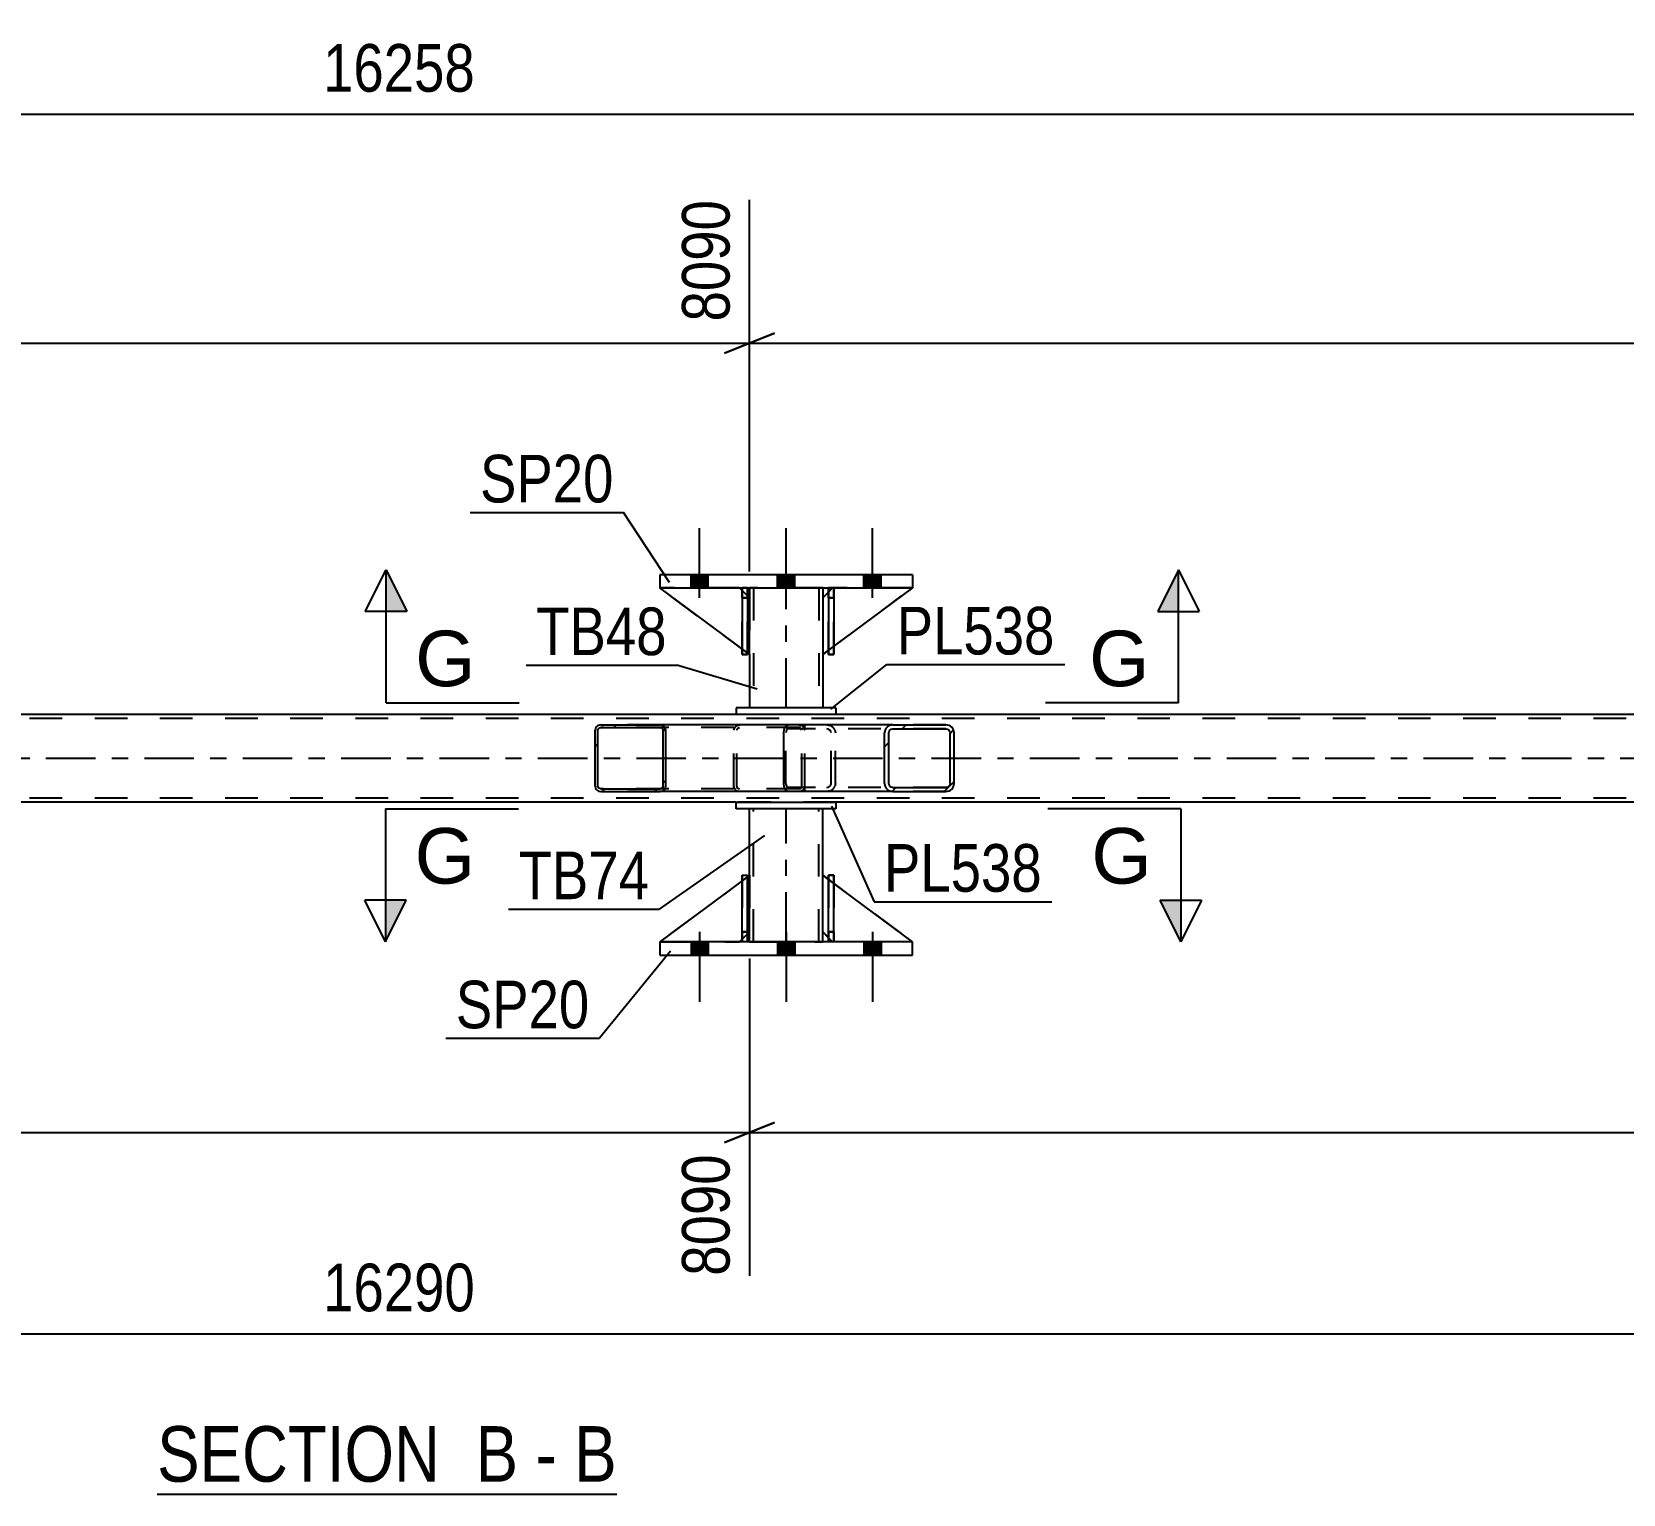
# Model space of a CAD drawing. Header units: millimetres. Extents: x -74 to 767, y -429 to 165.
# Drawn here: x 326.8 to 422.5, y -264.5 to -176.5 of the extents above; entities that cross this region are included whole.
import ezdxf

# ---------------------------------------------------------------- set-up
doc = ezdxf.new("R2010")
doc.units = ezdxf.units.MM
doc.linetypes.add('DXK_LINE_DOT2', pattern=[3.9198, 1.9599, -1.9599])
doc.linetypes.add('DXK_LINE_DOT3', pattern=[5.9187, 2.979, -0.9799, 0.9799, -0.9799])
doc.styles.add('Arial', font='ARIAL.TTF', dxfattribs={"height": 0.2})
doc.styles.add('Arial Narrow', font='ARIALN.TTF', dxfattribs={"height": 0.2})

# ---------------------------------------------------------------- blocks, each defined once
blk = doc.blocks.new('Unknown-814185593-12 - 5375')
at = {"color": 6, "linetype": 'Continuous'}
blk.add_line((334.309, -264.465), (361.955, -264.465), dxfattribs=at)
at = {"color": 0, "linetype": 'Continuous'}
for points in [[(352.417, -263.715), (352.417, -260.215), (334.309, -260.215), (334.309, -263.715)], [(356.024, -263.715), (356.024, -260.215), (353.467, -260.215), (353.467, -263.715)], [(358.349, -263.715), (358.349, -260.215), (357.074, -260.215), (357.074, -263.715)], [(361.955, -263.715), (361.955, -260.215), (359.399, -260.215), (359.399, -263.715)]]:
    blk.add_wipeout(points, dxfattribs=at)
at = {"color": 7, "linetype": 'Continuous', "style": 'Arial Narrow'}
for s, height, p in [('SECTION ', 3.3405, (334.309, -263.715)), ('B', 3.34, (353.467, -263.715)), ('B', 3.34, (359.399, -263.715)), ('-', 3.34, (357.074, -263.715))]:
    blk.add_text(s, height=height, dxfattribs=at).set_placement(p)
blk = doc.blocks.new('Part-814185593-5410 - 5375')
at = {"color": 7, "linetype": 'DXK_LINE_DOT2'}
for p, q in [((369.942, -227.245), (364.542, -231.245)), ((369.942, -230.645), (369.942, -227.245)), ((369.942, -227.245), (369.942, -230.645)), ((369.342, -231.245), (369.942, -230.645)), ((369.942, -230.645), (369.342, -231.245)), ((369.942, -230.645), (369.942, -230.645)), ((364.542, -231.245), (369.342, -231.245))]:
    blk.add_line(p, q, dxfattribs=at)
blk = doc.blocks.new('Part-814185593-5475 - 5375')
at = {"color": 7, "linetype": 'DXK_LINE_DOT2'}
for p, q in [((369.496, -227.245), (369.816, -227.245)), ((369.496, -230.645), (369.496, -227.245)), ((369.496, -227.245), (369.496, -231.245)), ((369.816, -227.245), (369.816, -230.645)), ((369.816, -231.245), (369.816, -227.339)), ((369.816, -230.645), (369.496, -230.645)), ((369.496, -231.245), (369.496, -230.645)), ((369.816, -230.645), (369.816, -231.245)), ((369.816, -231.245), (369.496, -231.245)), ((369.816, -231.245), (369.816, -231.245))]:
    blk.add_line(p, q, dxfattribs=at)
blk = doc.blocks.new('Part-814185593-5414 - 5375')
at = {"linetype": 'Continuous'}
h = blk.add_hatch(dxfattribs=at)
h.set_pattern_fill('', scale=0.7, style=0, pattern_type=0)
h.set_pattern_definition([(45, (382.2159, -218.5009), (-1.57154, 1.57154), [])])
h.paths.add_polyline_path([(382.254, -218.685), (382.216, -218.501), (382.107, -218.345), (381.944, -218.241), (381.751, -218.205), (378.567, -218.205), (378.375, -218.241), (378.212, -218.345), (378.103, -218.501), (378.064, -218.685), (378.064, -221.725), (378.103, -221.908), (378.212, -222.064), (378.375, -222.168), (378.567, -222.205), (381.751, -222.205), (381.944, -222.168), (382.107, -222.064), (382.216, -221.908), (382.254, -221.725)])
h.paths.add_polyline_path([(381.984, -221.816), (381.929, -221.894), (381.848, -221.946), (381.751, -221.965), (378.567, -221.965), (378.471, -221.946), (378.389, -221.894), (378.335, -221.816), (378.316, -221.725), (378.316, -218.685), (378.335, -218.593), (378.389, -218.515), (378.471, -218.463), (378.567, -218.445), (381.751, -218.445), (381.848, -218.463), (381.929, -218.515), (381.984, -218.593), (382.003, -218.685), (382.003, -221.725)])
at = {"color": 2, "linetype": 'Continuous'}
for p, q in [((372.075, -218.345), (372.163, -218.241)), ((372.163, -218.241), (372.267, -218.205)), ((378.567, -218.205), (372.267, -218.205)), ((378.567, -218.205), (378.375, -218.241)), ((378.567, -218.205), (381.751, -218.205)), ((381.944, -218.241), (381.751, -218.205)), ((371.996, -218.685), (372.016, -218.501)), ((371.996, -221.725), (371.996, -218.685)), ((372.016, -218.501), (372.075, -218.345)), ((378.103, -218.501), (378.064, -218.685)), ((378.064, -221.725), (378.064, -218.685)), ((378.316, -218.685), (378.335, -218.593)), ((378.316, -221.725), (378.316, -218.685)), ((378.335, -218.593), (378.389, -218.515)), ((378.389, -218.515), (378.471, -218.463)), ((378.471, -218.463), (378.567, -218.445)), ((378.567, -218.445), (381.751, -218.445)), ((381.751, -218.445), (381.848, -218.463)), ((381.848, -218.463), (381.929, -218.515)), ((381.929, -218.515), (381.984, -218.593)), ((381.984, -218.593), (382.003, -218.685)), ((382.003, -221.725), (382.003, -218.685)), ((382.254, -218.685), (382.216, -218.501)), ((382.254, -221.725), (382.254, -218.685)), ((372.016, -221.908), (371.996, -221.725)), ((372.075, -222.064), (372.016, -221.908)), ((372.163, -222.168), (372.075, -222.064)), ((378.064, -221.725), (378.103, -221.908)), ((378.335, -221.816), (378.316, -221.725)), ((378.389, -221.894), (378.335, -221.816)), ((378.471, -221.946), (378.389, -221.894)), ((378.567, -221.965), (378.471, -221.946)), ((378.567, -221.965), (381.751, -221.965)), ((381.848, -221.946), (381.751, -221.965)), ((381.929, -221.894), (381.848, -221.946)), ((381.984, -221.816), (381.929, -221.894)), ((382.003, -221.725), (381.984, -221.816)), ((382.216, -221.908), (382.254, -221.725)), ((372.267, -222.205), (372.163, -222.168)), ((378.567, -222.205), (372.267, -222.205)), ((378.375, -222.168), (378.567, -222.205)), ((378.567, -222.205), (381.751, -222.205)), ((381.751, -222.205), (381.944, -222.168))]:
    blk.add_line(p, q, dxfattribs=at)
at = {"color": 7, "linetype": 'DXK_LINE_DOT2'}
for p, q in [((373.259, -218.445), (373.259, -218.205)), ((374.601, -218.205), (374.793, -218.241)), ((381.751, -218.205), (378.567, -218.205)), ((372.142, -218.593), (372.131, -218.685)), ((372.131, -221.725), (372.131, -218.685)), ((372.171, -218.515), (372.142, -218.593)), ((372.215, -218.463), (372.171, -218.515)), ((372.267, -218.445), (372.215, -218.463)), ((381.751, -218.445), (372.267, -218.445)), ((374.697, -218.463), (374.601, -218.445)), ((374.779, -218.515), (374.697, -218.463)), ((374.833, -218.593), (374.779, -218.515)), ((374.852, -218.685), (374.833, -218.593)), ((374.852, -221.725), (374.852, -218.685)), ((375.066, -218.501), (375.104, -218.685)), ((375.104, -221.725), (375.104, -218.685)), ((372.131, -221.725), (372.142, -221.816)), ((372.142, -221.816), (372.171, -221.894)), ((372.171, -221.894), (372.215, -221.946)), ((372.215, -221.946), (372.267, -221.965)), ((381.751, -221.965), (372.267, -221.965)), ((373.259, -222.205), (373.259, -221.965)), ((374.601, -221.965), (374.697, -221.946)), ((374.697, -221.946), (374.779, -221.894)), ((374.779, -221.894), (374.833, -221.816)), ((374.833, -221.816), (374.852, -221.725)), ((375.104, -221.725), (375.066, -221.908)), ((374.793, -222.168), (374.601, -222.205)), ((381.751, -222.205), (378.567, -222.205))]:
    blk.add_line(p, q, dxfattribs=at)
for centre, start, end in [((374.616, -218.7), 23.84941, 68.8059), ((374.616, -221.709), 291.1941, 336.15059)]:
    blk.add_arc(centre, 0.492, start, end, dxfattribs=at)
at = {"color": 2, "linetype": 'Continuous'}
for centre, start, end in [((378.553, -218.7), 111.1941, 156.15059), ((381.766, -218.7), 23.84941, 68.8059), ((378.553, -221.709), 203.84941, 248.8059), ((381.766, -221.709), 291.1941, 336.15059)]:
    blk.add_arc(centre, 0.492, start, end, dxfattribs=at)
blk = doc.blocks.new('Part-814185593-5417 - 5375')
at = {"color": 2, "linetype": 'Continuous'}
for p, q in [((369.496, -227.575), (364.542, -231.245)), ((369.942, -227.245), (369.816, -227.338)), ((369.942, -230.645), (369.942, -227.245)), ((369.942, -230.645), (369.816, -230.771)), ((369.942, -230.645), (369.942, -230.645)), ((369.496, -231.091), (369.342, -231.245))]:
    blk.add_line(p, q, dxfattribs=at)
at = {"color": 7, "linetype": 'DXK_LINE_DOT2'}
for p, q in [((369.816, -227.338), (369.496, -227.575)), ((369.942, -230.645), (369.942, -227.245)), ((369.942, -230.645), (369.342, -231.245)), ((364.542, -231.245), (369.342, -231.245)), ((369.816, -230.771), (369.496, -231.091))]:
    blk.add_line(p, q, dxfattribs=at)
blk = doc.blocks.new('Part-814185593-5418 - 5375')
at = {"color": 7, "linetype": 'DXK_LINE_DOT2'}
for p, q in [((374.342, -230.645), (374.342, -227.245)), ((374.342, -227.245), (379.742, -231.245)), ((374.942, -231.245), (374.342, -230.645)), ((379.742, -231.245), (374.942, -231.245))]:
    blk.add_line(p, q, dxfattribs=at)
blk = doc.blocks.new('Part-814185593-5419 - 5375')
at = {"color": 2, "linetype": 'Continuous'}
for p, q in [((374.342, -230.645), (374.342, -227.245)), ((374.696, -227.507), (374.342, -227.245)), ((379.742, -231.245), (375.016, -227.744)), ((374.696, -230.998), (374.342, -230.645))]:
    blk.add_line(p, q, dxfattribs=at)
at = {"color": 7, "linetype": 'DXK_LINE_DOT2'}
for p, q in [((375.016, -227.744), (374.696, -227.507)), ((374.942, -231.245), (374.696, -230.998)), ((379.742, -231.245), (374.942, -231.245)), ((379.742, -231.245), (379.742, -231.245)), ((379.742, -231.245), (379.742, -231.245))]:
    blk.add_line(p, q, dxfattribs=at)
blk = doc.blocks.new('Part-814185593-5488 - 5375')
at = {"color": 7, "linetype": 'DXK_LINE_DOT2'}
for p, q in [((369.496, -210.565), (369.496, -209.965)), ((369.496, -209.965), (369.496, -209.965)), ((369.496, -209.965), (369.496, -213.965)), ((369.816, -209.965), (369.496, -209.965)), ((369.496, -213.965), (369.496, -210.565)), ((369.496, -210.565), (369.816, -210.565)), ((369.816, -210.565), (369.816, -209.965)), ((369.816, -213.965), (369.816, -209.965)), ((369.816, -210.565), (369.816, -213.965)), ((369.496, -213.965), (369.816, -213.965))]:
    blk.add_line(p, q, dxfattribs=at)
blk = doc.blocks.new('Part-814185593-5424 - 5375')
at = {"color": 2, "linetype": 'Continuous'}
for p, q in [((379.742, -231.245), (364.542, -231.245)), ((364.542, -231.245), (364.542, -232.045)), ((379.742, -232.045), (379.742, -231.245)), ((364.542, -232.045), (379.742, -232.045))]:
    blk.add_line(p, q, dxfattribs=at)
blk = doc.blocks.new('Part-814185593-5429 - 5375')
at = {"color": 2, "linetype": 'Continuous'}
for p, q in [((379.742, -209.165), (364.542, -209.165)), ((364.542, -209.165), (364.542, -209.965)), ((379.742, -209.165), (379.742, -209.965)), ((364.542, -209.965), (379.742, -209.965))]:
    blk.add_line(p, q, dxfattribs=at)
blk = doc.blocks.new('Part-814185593-5436 - 5375')
at = {"color": 2, "linetype": 'Continuous'}
for p, q in [((369.816, -209.965), (369.496, -209.965)), ((369.496, -209.965), (369.496, -213.965)), ((369.816, -209.965), (369.816, -209.965)), ((369.816, -209.965), (369.816, -213.965)), ((369.816, -213.965), (369.496, -213.965))]:
    blk.add_line(p, q, dxfattribs=at)
at = {"color": 7, "linetype": 'DXK_LINE_DOT2'}
for p, q in [((369.496, -210.565), (369.496, -209.965)), ((369.816, -210.565), (369.496, -210.565)), ((369.496, -210.565), (369.496, -213.965)), ((369.816, -210.565), (369.816, -209.965)), ((369.816, -209.965), (369.816, -209.965)), ((369.816, -213.965), (369.816, -210.565))]:
    blk.add_line(p, q, dxfattribs=at)
blk = doc.blocks.new('Part-814185593-5441 - 5375')
at = {"color": 2, "linetype": 'Continuous'}
for p, q in [((369.942, -227.245), (369.942, -223.245)), ((374.342, -227.245), (374.342, -223.245)), ((369.942, -231.245), (369.942, -230.645)), ((374.342, -231.245), (374.342, -230.645))]:
    blk.add_line(p, q, dxfattribs=at)
at = {"color": 7, "linetype": 'DXK_LINE_DOT2'}
for p, q in [((374.342, -223.245), (369.942, -223.245)), ((370.182, -231.245), (370.182, -223.245)), ((374.102, -231.245), (374.102, -223.245)), ((369.942, -230.645), (369.942, -227.245)), ((374.342, -230.645), (374.342, -227.245)), ((369.942, -231.245), (374.342, -231.245))]:
    blk.add_line(p, q, dxfattribs=at)
at = {"color": 7, "linetype": 'DXK_LINE_DOT3'}
blk.add_line((372.142, -231.245), (372.142, -223.245), dxfattribs=at)
blk = doc.blocks.new('Part-814185593-5446 - 5375')
at = {"color": 2, "linetype": 'Continuous'}
for p, q in [((369.142, -222.845), (375.142, -222.845)), ((369.142, -223.245), (369.142, -222.845)), ((375.142, -222.845), (375.142, -223.245)), ((375.142, -223.245), (369.142, -223.245))]:
    blk.add_line(p, q, dxfattribs=at)
blk = doc.blocks.new('Part-814185593-5451 - 5375')
at = {"color": 2, "linetype": 'Continuous'}
for p, q in [((375.142, -217.165), (369.142, -217.165)), ((369.142, -217.165), (369.142, -217.565)), ((375.142, -217.165), (375.142, -217.565)), ((375.142, -217.565), (369.142, -217.565))]:
    blk.add_line(p, q, dxfattribs=at)
blk = doc.blocks.new('Part-814185593-5520 - 5375')
at = {"color": 2, "linetype": 'Continuous'}
for p, q in [((369.496, -213.634), (364.542, -209.965)), ((369.496, -210.118), (369.342, -209.965)), ((369.942, -210.565), (369.816, -210.438)), ((369.942, -210.565), (369.942, -210.565)), ((369.942, -213.965), (369.942, -210.565)), ((369.816, -213.871), (369.942, -213.965)), ((369.942, -213.965), (369.942, -213.965))]:
    blk.add_line(p, q, dxfattribs=at)
at = {"color": 7, "linetype": 'DXK_LINE_DOT2'}
for p, q in [((369.342, -209.965), (364.542, -209.965)), ((369.342, -209.965), (369.942, -210.565)), ((369.816, -210.438), (369.496, -210.118)), ((369.942, -210.565), (369.942, -213.965)), ((369.816, -213.871), (369.496, -213.634))]:
    blk.add_line(p, q, dxfattribs=at)
blk = doc.blocks.new('Part-814185593-5456 - 5375')
at = {"color": 2, "linetype": 'Continuous'}
for p, q in [((369.942, -209.965), (369.942, -210.565)), ((374.342, -209.965), (374.342, -210.565)), ((369.942, -213.965), (369.942, -217.165)), ((374.342, -213.965), (374.342, -217.165))]:
    blk.add_line(p, q, dxfattribs=at)
at = {"color": 7, "linetype": 'DXK_LINE_DOT2'}
for p, q in [((374.342, -209.965), (369.942, -209.965)), ((369.942, -210.565), (369.942, -213.965)), ((370.182, -209.965), (370.182, -217.165)), ((374.102, -209.965), (374.102, -217.165)), ((374.342, -210.565), (374.342, -213.965)), ((374.342, -217.165), (369.942, -217.165))]:
    blk.add_line(p, q, dxfattribs=at)
at = {"color": 7, "linetype": 'DXK_LINE_DOT3'}
blk.add_line((372.142, -217.165), (372.142, -209.965), dxfattribs=at)
blk = doc.blocks.new('Part-814185593-5521 - 5375')
at = {"color": 7, "linetype": 'DXK_LINE_DOT2'}
for p, q in [((374.942, -209.965), (374.342, -210.565)), ((374.342, -213.965), (379.742, -209.965)), ((374.342, -210.565), (374.342, -213.965)), ((379.742, -209.965), (374.942, -209.965))]:
    blk.add_line(p, q, dxfattribs=at)
blk = doc.blocks.new('Part-814185593-5485 - 5375')
at = {"color": 2, "linetype": 'Continuous'}
for p, q in [((369.496, -231.245), (369.496, -227.245)), ((369.496, -227.245), (369.816, -227.245)), ((369.816, -231.245), (369.816, -227.245)), ((369.496, -231.245), (369.496, -231.245)), ((369.816, -231.245), (369.496, -231.245))]:
    blk.add_line(p, q, dxfattribs=at)
at = {"color": 7, "linetype": 'DXK_LINE_DOT2'}
for p, q in [((369.496, -227.245), (369.496, -230.645)), ((369.816, -230.645), (369.816, -227.245)), ((369.496, -230.645), (369.496, -231.245)), ((369.496, -230.645), (369.816, -230.645)), ((369.816, -231.245), (369.816, -230.645)), ((369.816, -231.245), (369.816, -231.245))]:
    blk.add_line(p, q, dxfattribs=at)
blk = doc.blocks.new('Part-814185593-5518 - 5375')
at = {"color": 2, "linetype": 'Continuous'}
for p, q in [((375.016, -209.965), (374.696, -209.965)), ((374.696, -209.965), (374.696, -213.965)), ((375.016, -209.965), (375.016, -209.965)), ((375.016, -209.965), (375.016, -213.965)), ((375.016, -213.965), (374.696, -213.965))]:
    blk.add_line(p, q, dxfattribs=at)
at = {"color": 7, "linetype": 'DXK_LINE_DOT2'}
for p, q in [((374.696, -210.565), (374.696, -209.965)), ((375.016, -210.565), (374.696, -210.565)), ((374.696, -210.565), (374.696, -213.965)), ((375.016, -210.565), (375.016, -209.965)), ((375.016, -209.965), (375.016, -209.965)), ((375.016, -213.965), (375.016, -210.565))]:
    blk.add_line(p, q, dxfattribs=at)
blk = doc.blocks.new('Part-814185593-5519 - 5375')
at = {"color": 7, "linetype": 'DXK_LINE_DOT2'}
for p, q in [((369.942, -213.965), (364.542, -209.965)), ((364.542, -209.965), (369.342, -209.965)), ((369.342, -209.965), (369.942, -210.565)), ((369.942, -210.565), (369.342, -209.965)), ((369.942, -210.565), (369.942, -213.965)), ((369.942, -210.565), (369.942, -210.565)), ((369.942, -210.565), (369.942, -213.965))]:
    blk.add_line(p, q, dxfattribs=at)
blk = doc.blocks.new('Part-814185593-5551 - 5375')
at = {"color": 7, "linetype": 'DXK_LINE_DOT2'}
for p, q in [((638.262, -217.805), (61.28, -217.805)), ((375.142, -217.565), (369.142, -217.565)), ((638.262, -222.605), (61.28, -222.605)), ((375.142, -222.845), (369.142, -222.845))]:
    blk.add_line(p, q, dxfattribs=at)
at = {"color": 2, "linetype": 'Continuous'}
for p, q in [((369.142, -217.565), (204.874, -217.565)), ((539.411, -217.565), (375.142, -217.565)), ((369.142, -222.845), (204.874, -222.845)), ((539.411, -222.845), (375.142, -222.845))]:
    blk.add_line(p, q, dxfattribs=at)
at = {"color": 7, "linetype": 'DXK_LINE_DOT3'}
blk.add_line((61.28, -220.205), (638.262, -220.205), dxfattribs=at)
blk = doc.blocks.new('Part-814185593-5597 - 5375')
at = {"color": 2, "linetype": 'Continuous'}
for p, q in [((374.696, -210.211), (374.342, -210.565)), ((374.342, -210.565), (374.342, -213.965)), ((379.742, -209.965), (375.016, -213.466)), ((374.696, -213.703), (374.342, -213.965))]:
    blk.add_line(p, q, dxfattribs=at)
at = {"color": 7, "linetype": 'DXK_LINE_DOT2'}
for p, q in [((374.942, -209.965), (374.696, -210.211)), ((379.742, -209.965), (374.942, -209.965)), ((375.016, -213.466), (374.696, -213.703))]:
    blk.add_line(p, q, dxfattribs=at)
blk = doc.blocks.new('Part-814185593-5599 - 5375')
at = {"color": 7, "linetype": 'DXK_LINE_DOT2'}
for p, q in [((375.016, -227.245), (374.696, -227.245)), ((374.696, -230.645), (374.696, -227.245)), ((374.696, -227.245), (374.696, -231.245)), ((375.016, -227.245), (375.016, -230.645)), ((375.016, -231.245), (375.016, -227.245)), ((375.016, -230.645), (374.696, -230.645)), ((374.696, -231.245), (374.696, -230.645)), ((375.016, -230.645), (375.016, -231.245)), ((375.016, -231.245), (374.696, -231.245)), ((375.016, -231.245), (375.016, -231.245))]:
    blk.add_line(p, q, dxfattribs=at)
blk = doc.blocks.new('Part-814185593-5601 - 5375')
at = {"color": 2, "linetype": 'Continuous'}
for p, q in [((374.696, -231.245), (374.696, -227.245)), ((374.696, -227.245), (375.016, -227.245)), ((375.016, -231.245), (375.016, -227.245)), ((374.696, -231.245), (374.696, -231.245)), ((375.016, -231.245), (374.696, -231.245))]:
    blk.add_line(p, q, dxfattribs=at)
at = {"color": 7, "linetype": 'DXK_LINE_DOT2'}
for p, q in [((374.696, -227.245), (374.696, -230.645)), ((375.016, -230.645), (375.016, -227.245)), ((374.696, -230.645), (374.696, -231.245)), ((374.696, -230.645), (375.016, -230.645)), ((375.016, -231.245), (375.016, -230.645)), ((375.016, -231.245), (375.016, -231.245))]:
    blk.add_line(p, q, dxfattribs=at)
blk = doc.blocks.new('Bolt-814185593-5659 - 5375')
at = {"linetype": 'Continuous'}
for points in [[(366.422, -209.965), (367.462, -209.965), (367.462, -209.165), (366.422, -209.165)], [(366.422, -209.965), (367.462, -209.965), (367.462, -209.165), (366.422, -209.165)], [(366.422, -209.965), (367.462, -209.965), (367.462, -209.165), (366.422, -209.165)], [(371.622, -209.965), (372.662, -209.965), (372.662, -209.165), (371.622, -209.165)], [(371.622, -209.965), (372.662, -209.965), (372.662, -209.165), (371.622, -209.165)], [(376.822, -209.965), (377.862, -209.965), (377.862, -209.165), (376.822, -209.165)], [(376.822, -209.965), (377.862, -209.965), (377.862, -209.165), (376.822, -209.165)], [(376.822, -209.965), (377.862, -209.965), (377.862, -209.165), (376.822, -209.165)]]:
    blk.add_hatch(color=1, dxfattribs=at).paths.add_polyline_path(points)
at = {"color": 1, "linetype": 'Continuous'}
for p, q in [((366.942, -210.565), (366.942, -206.365)), ((366.942, -210.565), (366.942, -206.365)), ((366.942, -210.565), (366.942, -206.365)), ((372.142, -210.565), (372.142, -206.365)), ((372.142, -210.565), (372.142, -206.365)), ((377.342, -210.565), (377.342, -206.365)), ((377.342, -210.565), (377.342, -206.365)), ((377.342, -210.565), (377.342, -206.365)), ((366.422, -209.965), (366.422, -209.165)), ((366.422, -209.965), (366.422, -209.165)), ((366.422, -209.965), (366.422, -209.165)), ((367.462, -209.965), (367.462, -209.165)), ((367.462, -209.965), (367.462, -209.165)), ((367.462, -209.965), (367.462, -209.165)), ((371.622, -209.965), (371.622, -209.165)), ((371.622, -209.965), (371.622, -209.165)), ((372.662, -209.965), (372.662, -209.165)), ((372.662, -209.965), (372.662, -209.165)), ((376.822, -209.965), (376.822, -209.165)), ((376.822, -209.965), (376.822, -209.165)), ((376.822, -209.965), (376.822, -209.165)), ((377.862, -209.965), (377.862, -209.165)), ((377.862, -209.965), (377.862, -209.165)), ((377.862, -209.965), (377.862, -209.165))]:
    blk.add_line(p, q, dxfattribs=at)
blk = doc.blocks.new('Part-814185593-5616 - 5375')
at = {"color": 7, "linetype": 'DXK_LINE_DOT2'}
for p, q in [((374.696, -210.565), (374.696, -209.965)), ((374.696, -209.965), (374.696, -209.965)), ((374.696, -209.965), (374.696, -213.965)), ((375.016, -209.965), (374.696, -209.965)), ((374.696, -213.965), (374.696, -210.565)), ((374.696, -210.565), (375.016, -210.565)), ((375.016, -210.565), (375.016, -209.965)), ((375.016, -213.965), (375.016, -209.965)), ((375.016, -210.565), (375.016, -213.965)), ((374.696, -213.965), (375.016, -213.965))]:
    blk.add_line(p, q, dxfattribs=at)
blk = doc.blocks.new('Part-814185593-5641 - 5375')
at = {"linetype": 'Continuous'}
h = blk.add_hatch(dxfattribs=at)
h.set_pattern_fill('', scale=0.7, style=0, pattern_type=0)
h.set_pattern_definition([(45, (364.8836, -218.402), (-1.57154, 1.57154), [])])
h.paths.add_polyline_path([(364.91, -218.525), (364.884, -218.402), (364.81, -218.298), (364.699, -218.229), (364.569, -218.205), (360.993, -218.205), (360.863, -218.229), (360.753, -218.298), (360.679, -218.402), (360.653, -218.525), (360.653, -221.885), (360.679, -222.007), (360.753, -222.111), (360.863, -222.18), (360.993, -222.205), (364.569, -222.205), (364.699, -222.18), (364.81, -222.111), (364.884, -222.007), (364.91, -221.885)])
h.paths.add_polyline_path([(364.726, -221.946), (364.689, -221.998), (364.634, -222.032), (364.569, -222.045), (360.993, -222.045), (360.928, -222.032), (360.873, -221.998), (360.836, -221.946), (360.823, -221.885), (360.823, -218.525), (360.836, -218.463), (360.873, -218.411), (360.928, -218.377), (360.993, -218.365), (364.569, -218.365), (364.634, -218.377), (364.689, -218.411), (364.726, -218.463), (364.739, -218.525), (364.739, -221.885)])
at = {"color": 2, "linetype": 'Continuous'}
for p, q in [((360.993, -218.205), (360.863, -218.229)), ((360.993, -218.205), (364.569, -218.205)), ((372.267, -218.205), (364.569, -218.205)), ((364.699, -218.229), (364.569, -218.205)), ((360.679, -218.402), (360.653, -218.525)), ((360.653, -221.885), (360.653, -218.525)), ((360.823, -218.525), (360.836, -218.463)), ((360.823, -221.885), (360.823, -218.525)), ((360.836, -218.463), (360.873, -218.411)), ((360.873, -218.411), (360.928, -218.377)), ((360.928, -218.377), (360.993, -218.365)), ((360.993, -218.365), (364.569, -218.365)), ((364.569, -218.365), (364.634, -218.377)), ((364.634, -218.377), (364.689, -218.411)), ((364.689, -218.411), (364.726, -218.463)), ((364.726, -218.463), (364.739, -218.525)), ((364.739, -221.885), (364.739, -218.525)), ((364.91, -218.525), (364.884, -218.402)), ((364.91, -221.885), (364.91, -218.525)), ((360.653, -221.885), (360.679, -222.007)), ((360.836, -221.946), (360.823, -221.885)), ((360.873, -221.998), (360.836, -221.946)), ((360.928, -222.032), (360.873, -221.998)), ((360.993, -222.045), (360.928, -222.032)), ((360.993, -222.045), (364.569, -222.045)), ((364.634, -222.032), (364.569, -222.045)), ((364.689, -221.998), (364.634, -222.032)), ((364.726, -221.946), (364.689, -221.998)), ((364.739, -221.885), (364.726, -221.946)), ((364.884, -222.007), (364.91, -221.885)), ((360.863, -222.18), (360.993, -222.205)), ((360.993, -222.205), (364.569, -222.205)), ((364.569, -222.205), (364.699, -222.18)), ((372.267, -222.205), (364.569, -222.205))]:
    blk.add_line(p, q, dxfattribs=at)
at = {"color": 7, "linetype": 'DXK_LINE_DOT2'}
for p, q in [((364.569, -218.205), (360.993, -218.205)), ((369.212, -218.229), (369.343, -218.205)), ((372.918, -218.205), (372.267, -218.205)), ((372.918, -218.205), (373.049, -218.229)), ((372.918, -218.365), (360.993, -218.365)), ((369.002, -218.525), (369.028, -218.402)), ((369.002, -221.885), (369.002, -218.525)), ((369.185, -218.463), (369.173, -218.525)), ((369.173, -221.885), (369.173, -218.525)), ((369.222, -218.411), (369.185, -218.463)), ((369.222, -218.411), (369.237, -218.402)), ((369.237, -218.402), (369.278, -218.377)), ((369.278, -218.377), (369.343, -218.365)), ((372.984, -218.377), (372.918, -218.365)), ((373.039, -218.411), (372.984, -218.377)), ((373.076, -218.463), (373.039, -218.411)), ((373.089, -218.525), (373.076, -218.463)), ((373.089, -221.885), (373.089, -218.525)), ((373.233, -218.402), (373.254, -218.501)), ((373.254, -218.501), (373.259, -218.525)), ((373.259, -221.885), (373.259, -218.525)), ((372.918, -222.045), (360.993, -222.045)), ((369.028, -222.007), (369.002, -221.885)), ((369.173, -221.885), (369.185, -221.946)), ((369.185, -221.946), (369.222, -221.998)), ((369.222, -221.998), (369.237, -222.007)), ((369.237, -222.007), (369.278, -222.032)), ((369.278, -222.032), (369.343, -222.045)), ((372.918, -222.045), (372.984, -222.032)), ((372.984, -222.032), (373.039, -221.998)), ((373.039, -221.998), (373.076, -221.946)), ((373.076, -221.946), (373.089, -221.885)), ((373.254, -221.908), (373.233, -222.007)), ((373.259, -221.885), (373.254, -221.908)), ((364.569, -222.205), (360.993, -222.205)), ((369.343, -222.205), (369.212, -222.18)), ((372.918, -222.205), (372.267, -222.205)), ((373.049, -222.18), (372.918, -222.205))]:
    blk.add_line(p, q, dxfattribs=at)
at = {"color": 2, "linetype": 'Continuous'}
for centre, start, end in [((360.98, -218.538), 110.75832, 155.68004), ((364.582, -218.538), 24.31995, 69.24168), ((360.98, -221.871), 204.31995, 249.24168), ((364.582, -221.871), 290.75832, 335.68004)]:
    blk.add_arc(centre, 0.331, start, end, dxfattribs=at)
at = {"color": 7, "linetype": 'DXK_LINE_DOT2'}
for centre, start, end in [((369.33, -218.538), 110.75832, 155.68004), ((372.931, -218.538), 24.31996, 69.24168), ((369.33, -221.871), 204.31996, 249.24168), ((372.931, -221.871), 290.75832, 335.68004)]:
    blk.add_arc(centre, 0.331, start, end, dxfattribs=at)
blk = doc.blocks.new('Bolt-814185593-5658 - 5375')
at = {"linetype": 'Continuous'}
for points in [[(367.462, -231.245), (366.422, -231.245), (366.422, -232.045), (367.462, -232.045)], [(367.462, -231.245), (366.422, -231.245), (366.422, -232.045), (367.462, -232.045)], [(367.462, -231.245), (366.422, -231.245), (366.422, -232.045), (367.462, -232.045)], [(372.662, -231.245), (371.622, -231.245), (371.622, -232.045), (372.662, -232.045)], [(372.662, -231.245), (371.622, -231.245), (371.622, -232.045), (372.662, -232.045)], [(377.862, -231.245), (376.822, -231.245), (376.822, -232.045), (377.862, -232.045)], [(377.862, -231.245), (376.822, -231.245), (376.822, -232.045), (377.862, -232.045)], [(377.862, -231.245), (376.822, -231.245), (376.822, -232.045), (377.862, -232.045)]]:
    blk.add_hatch(color=1, dxfattribs=at).paths.add_polyline_path(points)
at = {"color": 1, "linetype": 'Continuous'}
for p, q in [((366.942, -230.645), (366.942, -234.845)), ((366.942, -230.645), (366.942, -234.845)), ((366.942, -230.645), (366.942, -234.845)), ((372.142, -230.645), (372.142, -234.845)), ((372.142, -230.645), (372.142, -234.845)), ((377.342, -230.645), (377.342, -234.845)), ((377.342, -230.645), (377.342, -234.845)), ((377.342, -230.645), (377.342, -234.845)), ((366.422, -231.245), (366.422, -232.045)), ((366.422, -231.245), (366.422, -232.045)), ((366.422, -231.245), (366.422, -232.045)), ((367.462, -231.245), (367.462, -232.045)), ((367.462, -231.245), (367.462, -232.045)), ((367.462, -231.245), (367.462, -232.045)), ((371.622, -231.245), (371.622, -232.045)), ((371.622, -231.245), (371.622, -232.045)), ((372.662, -231.245), (372.662, -232.045)), ((372.662, -231.245), (372.662, -232.045)), ((376.822, -231.245), (376.822, -232.045)), ((376.822, -231.245), (376.822, -232.045)), ((376.822, -231.245), (376.822, -232.045)), ((377.862, -231.245), (377.862, -232.045)), ((377.862, -231.245), (377.862, -232.045)), ((377.862, -231.245), (377.862, -232.045))]:
    blk.add_line(p, q, dxfattribs=at)
blk = doc.blocks.new('StraightDimension-814185593-5689 - 5375')
at = {"color": 7, "linetype": 'Continuous'}
for p, q in [((369.942, -208.965), (369.942, -186.621)), ((371.442, -194.633), (368.442, -195.833)), ((369.942, -195.233), (540.211, -195.233))]:
    blk.add_line(p, q, dxfattribs=at)
blk = doc.blocks.new('StraightDimension-814185593-5697 - 5375')
at = {"color": 7, "linetype": 'Continuous'}
for p, q in [((369.942, -208.965), (369.942, -186.621)), ((199.674, -195.233), (369.942, -195.233)), ((368.442, -195.833), (371.442, -194.633))]:
    blk.add_line(p, q, dxfattribs=at)
at = {"color": 0, "linetype": 'Continuous'}
blk.add_wipeout([(369.342, -186.021), (365.142, -186.021), (365.142, -194.533), (369.342, -194.533)], dxfattribs=at)
at = {"color": 3, "linetype": 'Continuous', "style": 'Arial Narrow'}
blk.add_text('8090', height=2.8633, rotation=90.00021, dxfattribs=at).set_placement((368.742, -193.933))
blk = doc.blocks.new('StraightDimension-814185593-5724 - 5375')
at = {"color": 7, "linetype": 'Continuous'}
for p, q in [((369.942, -232.245), (369.942, -251.328)), ((371.442, -242.116), (368.442, -243.316)), ((369.942, -242.716), (540.211, -242.716))]:
    blk.add_line(p, q, dxfattribs=at)
blk = doc.blocks.new('StraightDimension-814185593-5741 - 5375')
at = {"color": 7, "linetype": 'Continuous'}
for p, q in [((369.942, -232.245), (369.942, -251.328)), ((368.442, -243.316), (371.442, -242.116)), ((199.674, -242.716), (369.942, -242.716))]:
    blk.add_line(p, q, dxfattribs=at)
at = {"color": 0, "linetype": 'Continuous'}
blk.add_wipeout([(369.342, -243.416), (365.142, -243.416), (365.142, -251.929), (369.342, -251.928)], dxfattribs=at)
at = {"color": 3, "linetype": 'Continuous', "style": 'Arial Narrow'}
blk.add_text('8090', height=2.8633, rotation=90.00021, dxfattribs=at).set_placement((368.742, -251.328))
blk = doc.blocks.new('StraightDimension-814185593-5769 - 5375')
at = {"color": 7, "linetype": 'Continuous'}
blk.add_line((48.607, -254.815), (649.122, -254.815), dxfattribs=at)
at = {"color": 0}
blk.add_wipeout([(354.035, -254.065), (354.035, -249.865), (343.694, -249.865), (343.694, -254.065)], dxfattribs=at)
at = {"color": 3, "style": 'Arial Narrow'}
blk.add_text('16290', height=2.8633, dxfattribs=at).set_placement((344.294, -253.465))
blk = doc.blocks.new('StraightDimension-814185593-9256 - 5375')
at = {"color": 7, "linetype": 'Continuous'}
blk.add_line((49.239, -181.467), (648.482, -181.467), dxfattribs=at)
at = {"color": 0}
blk.add_wipeout([(354.03, -180.717), (354.03, -176.517), (343.69, -176.517), (343.69, -180.717)], dxfattribs=at)
at = {"color": 3, "style": 'Arial Narrow'}
blk.add_text('16258', height=2.8633, dxfattribs=at).set_placement((344.29, -180.117))
blk = doc.blocks.new('Mark-814185593-5420 - 5375')
at = {"color": 30, "linetype": 'Continuous'}
for p in [(365.183, -231.802), (351.674, -237.047)]:
    blk.add_line(p, (360.913, -237.047), dxfattribs=at)
at = {"color": 0}
blk.add_wipeout([(360.313, -236.447), (360.313, -233.447), (352.274, -233.447), (352.274, -236.447)], dxfattribs=at)
blk.add_wipeout([(360.313, -236.447), (360.313, -233.447), (352.274, -233.447), (352.274, -236.447)], dxfattribs=at)
at = {"color": 3, "style": 'Arial Narrow'}
blk.add_text('SP20', height=2.8633, dxfattribs=at).set_placement((352.274, -236.447))
blk = doc.blocks.new('Mark-814185593-5425 - 5375')
at = {"color": 30, "linetype": 'Continuous'}
for p in [(353.13, -205.421), (365.119, -209.633)]:
    blk.add_line(p, (362.369, -205.421), dxfattribs=at)
at = {"color": 0}
blk.add_wipeout([(361.769, -204.821), (361.769, -201.821), (353.73, -201.821), (353.73, -204.821)], dxfattribs=at)
blk.add_wipeout([(361.769, -204.821), (361.769, -201.821), (353.73, -201.821), (353.73, -204.821)], dxfattribs=at)
at = {"color": 3, "style": 'Arial Narrow'}
blk.add_text('SP20', height=2.8633, dxfattribs=at).set_placement((353.73, -204.821))
blk = doc.blocks.new('Mark-814185593-5437 - 5375')
at = {"color": 30, "linetype": 'Continuous'}
for p in [(370.834, -224.856), (355.452, -229.281)]:
    blk.add_line(p, (364.506, -229.281), dxfattribs=at)
at = {"color": 0}
blk.add_wipeout([(363.906, -228.681), (363.906, -225.681), (356.052, -225.681), (356.052, -228.681)], dxfattribs=at)
blk.add_wipeout([(363.906, -228.681), (363.906, -225.681), (356.052, -225.681), (356.052, -228.681)], dxfattribs=at)
at = {"color": 3, "style": 'Arial Narrow'}
blk.add_text('TB74', height=2.8633, dxfattribs=at).set_placement((356.052, -228.681))
blk = doc.blocks.new('Mark-814185593-5442 - 5375')
at = {"color": 30, "linetype": 'Continuous'}
for p, q in [((374.873, -223.083), (377.43, -228.833)), ((377.43, -228.833), (388.134, -228.833))]:
    blk.add_line(p, q, dxfattribs=at)
at = {"color": 0}
blk.add_wipeout([(387.534, -228.233), (387.534, -225.233), (378.03, -225.233), (378.03, -228.233)], dxfattribs=at)
blk.add_wipeout([(387.534, -228.233), (387.534, -225.233), (378.03, -225.233), (378.03, -228.233)], dxfattribs=at)
at = {"color": 3, "style": 'Arial Narrow'}
blk.add_text('PL538', height=2.8633, dxfattribs=at).set_placement((378.03, -228.233))
blk = doc.blocks.new('Mark-814185593-5447 - 5375')
at = {"color": 30, "linetype": 'Continuous'}
for p, q in [((374.83, -217.256), (378.196, -214.565)), ((378.196, -214.565), (388.9, -214.565))]:
    blk.add_line(p, q, dxfattribs=at)
at = {"color": 0}
blk.add_wipeout([(388.3, -213.965), (388.3, -210.965), (378.796, -210.965), (378.796, -213.965)], dxfattribs=at)
blk.add_wipeout([(388.3, -213.965), (388.3, -210.965), (378.796, -210.965), (378.796, -213.965)], dxfattribs=at)
at = {"color": 3, "style": 'Arial Narrow'}
blk.add_text('PL538', height=2.8633, dxfattribs=at).set_placement((378.796, -213.965))
blk = doc.blocks.new('Mark-814185593-5452 - 5375')
at = {"color": 30, "linetype": 'Continuous'}
for p in [(356.509, -214.604), (370.399, -216.044)]:
    blk.add_line(p, (365.563, -214.604), dxfattribs=at)
at = {"color": 0}
blk.add_wipeout([(364.963, -214.004), (364.963, -211.004), (357.109, -211.004), (357.109, -214.004)], dxfattribs=at)
blk.add_wipeout([(364.963, -214.004), (364.963, -211.004), (357.109, -211.004), (357.109, -214.004)], dxfattribs=at)
at = {"color": 3, "style": 'Arial Narrow'}
blk.add_text('TB48', height=2.8633, dxfattribs=at).set_placement((357.109, -214.004))
blk = doc.blocks.new('SectionMark-814185593-5813 - 5375')
at = {"linetype": 'Continuous'}
for points in [[(348.045, -228.745), (349.295, -228.745), (348.045, -231.245)], [(394.635, -228.745), (395.885, -228.745), (395.885, -231.245)]]:
    blk.add_hatch(color=6, dxfattribs=at).paths.add_polyline_path(points)
at = {"color": 6, "linetype": 'Continuous'}
for p, q in [((348.045, -223.245), (356.045, -223.245)), ((348.045, -223.245), (348.045, -231.245)), ((395.885, -223.245), (387.885, -223.245)), ((395.885, -223.245), (395.885, -231.245)), ((348.045, -231.245), (346.795, -228.745)), ((349.295, -228.745), (346.795, -228.745)), ((348.045, -231.245), (349.295, -228.745)), ((394.635, -228.745), (397.135, -228.745)), ((395.885, -231.245), (394.635, -228.745)), ((397.135, -228.745), (395.885, -231.245))]:
    blk.add_line(p, q, dxfattribs=at)
at = {"color": 0, "linetype": 'Continuous'}
for points in [[(353.425, -227.745), (353.425, -224.245), (349.795, -224.245), (349.795, -227.745)], [(394.135, -227.745), (394.135, -224.245), (390.505, -224.245), (390.505, -227.745)]]:
    blk.add_wipeout(points, dxfattribs=at)
at = {"color": 3, "linetype": 'Continuous', "style": 'Arial'}
for p in [(349.795, -227.745), (390.505, -227.745)]:
    blk.add_text('G', height=3.343, dxfattribs=at).set_placement(p)
blk = doc.blocks.new('SectionMark-814185593-5815 - 5375')
at = {"linetype": 'Continuous'}
for points in [[(349.329, -211.374), (348.079, -211.374), (348.079, -208.874)], [(395.748, -211.374), (394.498, -211.374), (395.748, -208.874)]]:
    blk.add_hatch(color=6, dxfattribs=at).paths.add_polyline_path(points)
at = {"color": 6, "linetype": 'Continuous'}
for p, q in [((346.829, -211.374), (348.079, -208.874)), ((348.079, -216.874), (348.079, -208.874)), ((348.079, -208.874), (349.329, -211.374)), ((395.748, -208.874), (394.498, -211.374)), ((395.748, -216.874), (395.748, -208.874)), ((395.748, -208.874), (396.998, -211.374)), ((349.329, -211.374), (346.829, -211.374)), ((394.498, -211.374), (396.998, -211.374)), ((348.079, -216.874), (356.079, -216.874)), ((395.748, -216.874), (387.748, -216.874))]:
    blk.add_line(p, q, dxfattribs=at)
at = {"color": 0, "linetype": 'Continuous'}
for points in [[(353.458, -215.874), (353.458, -212.374), (349.829, -212.374), (349.829, -215.874)], [(393.998, -215.874), (393.998, -212.374), (390.368, -212.374), (390.368, -215.874)]]:
    blk.add_wipeout(points, dxfattribs=at)
at = {"color": 3, "linetype": 'Continuous', "style": 'Arial'}
for p in [(349.829, -215.874), (390.368, -215.874)]:
    blk.add_text('G', height=3.343, dxfattribs=at).set_placement(p)

msp = doc.modelspace()

# ---------------------------------------------------------------- block references
for name in ['Bolt-814185593-5659 - 5375', 'Part-814185593-5429 - 5375', 'Part-814185593-5520 - 5375', 'Part-814185593-5519 - 5375', 'Part-814185593-5488 - 5375', 'Part-814185593-5436 - 5375', 'Part-814185593-5456 - 5375', 'Part-814185593-5521 - 5375', 'Part-814185593-5597 - 5375', 'Part-814185593-5518 - 5375', 'Part-814185593-5616 - 5375', 'Part-814185593-5451 - 5375', 'Part-814185593-5551 - 5375', 'Part-814185593-5641 - 5375', 'Part-814185593-5414 - 5375', 'Part-814185593-5446 - 5375', 'Part-814185593-5441 - 5375', 'Part-814185593-5410 - 5375', 'Part-814185593-5417 - 5375', 'Part-814185593-5475 - 5375', 'Part-814185593-5485 - 5375', 'Part-814185593-5418 - 5375', 'Part-814185593-5419 - 5375', 'Part-814185593-5599 - 5375', 'Part-814185593-5601 - 5375', 'Bolt-814185593-5658 - 5375', 'Part-814185593-5424 - 5375', 'Unknown-814185593-12 - 5375']:
    msp.add_blockref(name, (0, 0))

# ---------------------------------------------------------------- next in the draw order: block references
for name in ['StraightDimension-814185593-5689 - 5375', 'StraightDimension-814185593-5724 - 5375']:
    msp.add_blockref(name, (0, 0))

# ---------------------------------------------------------------- next in the draw order: block references
for name in ['StraightDimension-814185593-5697 - 5375', 'StraightDimension-814185593-5741 - 5375']:
    msp.add_blockref(name, (0, 0))

# ---------------------------------------------------------------- next in the draw order: block references
for name in ['StraightDimension-814185593-9256 - 5375', 'StraightDimension-814185593-5769 - 5375']:
    msp.add_blockref(name, (0, 0))

# ---------------------------------------------------------------- next in the draw order: block references
for name in ['Mark-814185593-5425 - 5375', 'Mark-814185593-5452 - 5375', 'Mark-814185593-5447 - 5375', 'Mark-814185593-5442 - 5375', 'Mark-814185593-5437 - 5375', 'Mark-814185593-5420 - 5375']:
    msp.add_blockref(name, (0, 0))

# ---------------------------------------------------------------- next in the draw order: block references
for name in ['SectionMark-814185593-5815 - 5375', 'SectionMark-814185593-5813 - 5375']:
    msp.add_blockref(name, (0, 0))

doc.saveas('drawing.dxf')
